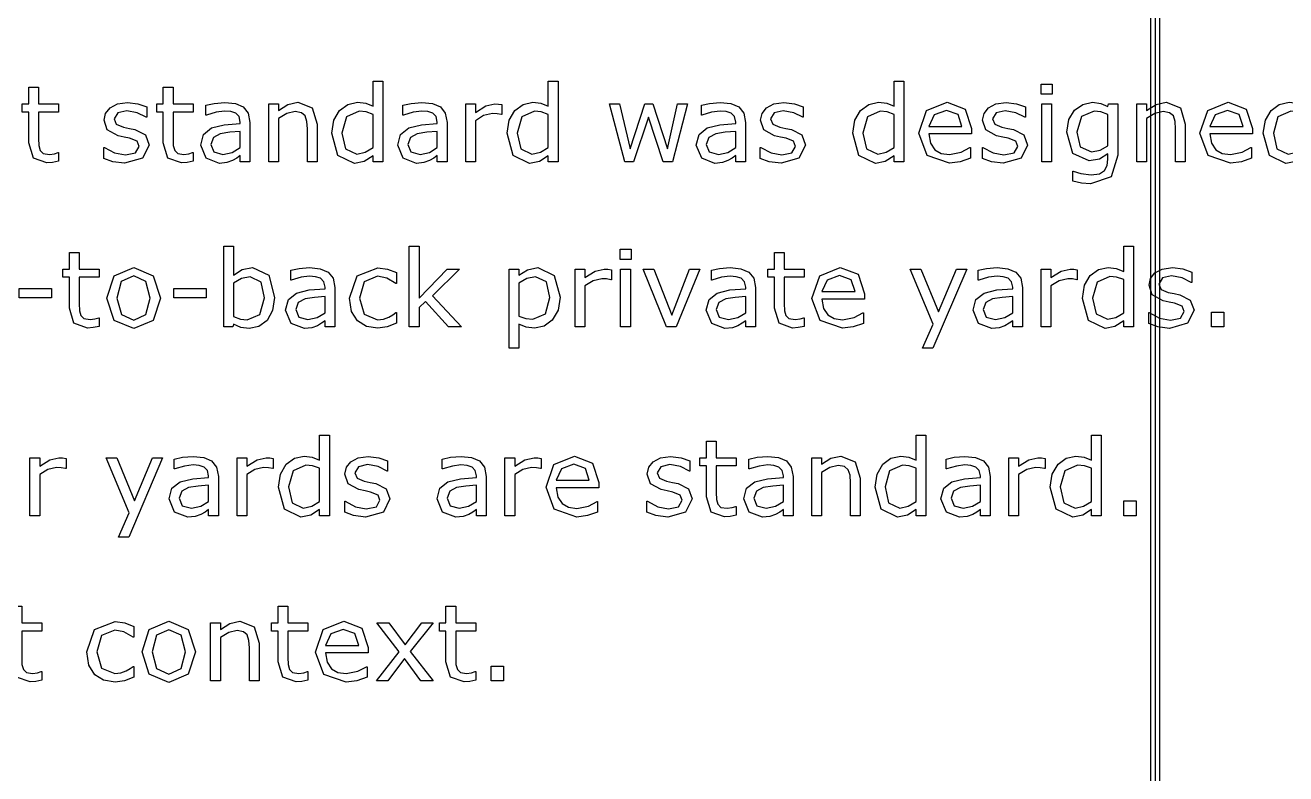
# Model space of a CAD drawing. Extents: x -17 to 192, y 167 to 459.
# Drawn here: x 60.91 to 89.18, y 255.09 to 271.88 of the extents above; entities that cross this region are included whole.
import ezdxf

# ---------------------------------------------------------------- set-up
doc = ezdxf.new("R2010")
doc.units = 0

msp = doc.modelspace()

# ---------------------------------------------------------------- linework, layer by layer
at = {"layer": 'Layer 1', "color": 7}
for points in [[(5.820826, 285.32699), (5.367594, 285.235512), (4.997523, 284.986025), (4.748036, 284.615954), (4.656557, 284.162722), (4.656557, 239.183612), (4.748036, 238.73038), (4.997523, 238.360309), (5.367594, 238.110822), (5.820826, 238.019344), (85.195726, 238.019344), (85.648958, 238.110822), (86.019029, 238.360309), (86.268516, 238.73038), (86.359994, 239.183612), (86.359994, 284.162722), (86.268516, 284.615954), (86.019029, 284.986025), (85.648958, 285.235512), (85.195726, 285.32699), (5.820826, 285.32699)], [(5.820826, 285.221054), (85.195726, 285.221054), (85.608442, 285.13814), (85.94476, 284.911756), (86.171144, 284.575438), (86.254058, 284.162722), (86.254058, 239.183612), (86.171144, 238.770896), (85.94476, 238.434578), (85.608442, 238.208194), (85.195726, 238.12528), (5.820826, 238.12528), (5.40811, 238.208194), (5.071792, 238.434578), (4.845408, 238.770896), (4.762494, 239.183612), (4.762494, 284.162722), (4.845408, 284.575438), (5.071792, 284.911756), (5.40811, 285.13814), (5.820826, 285.221054), (5.820826, 285.221054)], [(5.820826, 285.115118), (85.195726, 285.115118), (85.567927, 285.040769), (85.870492, 284.837488), (86.073773, 284.534923), (86.148122, 284.162722), (86.148122, 239.183612), (86.073773, 238.811411), (85.870492, 238.508846), (85.567927, 238.305565), (85.195726, 238.231216), (5.820826, 238.231216), (5.448625, 238.305565), (5.14606, 238.508846), (4.942779, 238.811411), (4.868431, 239.183612), (4.868431, 284.162722), (4.942779, 284.534923), (5.14606, 284.837488), (5.448625, 285.040769), (5.820826, 285.115118), (5.820826, 285.115118)], [(68.933431, 268.816908), (68.71484, 268.816908), (68.71484, 268.952946), (68.518342, 268.826211), (68.296262, 268.780864), (67.926518, 268.959923), (67.79048, 269.456402), (67.836988, 269.750571), (67.964888, 269.970326), (68.148596, 270.1052), (68.367189, 270.151708), (68.548571, 270.129615), (68.71484, 270.06334), (68.71484, 270.626095), (68.933431, 270.626095), (68.933431, 268.816908)], [(72.86342, 268.816908), (72.644829, 268.816908), (72.644829, 268.952946), (72.448329, 268.826211), (72.226251, 268.780864), (71.856504, 268.959923), (71.720466, 269.456402), (71.766977, 269.750571), (71.894874, 269.970326), (72.078585, 270.1052), (72.297175, 270.151708), (72.47856, 270.129615), (72.644829, 270.06334), (72.644829, 270.626095), (72.86342, 270.626095), (72.86342, 268.816908)], [(80.617588, 268.816908), (80.398998, 268.816908), (80.398998, 268.952946), (80.202497, 268.826211), (79.980417, 268.780864), (79.610673, 268.959923), (79.474635, 269.456402), (79.521143, 269.750571), (79.649042, 269.970326), (79.832753, 270.1052), (80.051343, 270.151708), (80.232728, 270.129615), (80.398998, 270.06334), (80.398998, 270.626095), (80.617588, 270.626095), (80.617588, 268.816908)], [(83.941798, 270.333093), (83.695302, 270.333093), (83.695302, 270.559822), (83.941798, 270.559822), (83.941798, 270.333093)], [(89.822828, 268.816908), (89.604237, 268.816908), (89.604237, 268.952946), (89.407737, 268.826211), (89.185659, 268.780864), (88.815915, 268.959923), (88.679877, 269.456402), (88.726385, 269.750571), (88.854284, 269.970326), (89.037992, 270.1052), (89.256583, 270.151708), (89.437968, 270.129615), (89.604237, 270.06334), (89.604237, 270.626095), (89.822828, 270.626095), (89.822828, 268.816908)], [(61.662955, 268.828536), (61.528078, 268.801792), (61.399017, 268.791341), (61.09671, 268.898312), (60.993229, 269.241312), (60.993229, 269.931969), (60.845562, 269.931969), (60.845562, 270.115677), (60.993229, 270.115677), (60.993229, 270.488911), (61.211819, 270.488911), (61.211819, 270.115677), (61.662955, 270.115677), (61.662955, 269.931969), (61.211819, 269.931969), (61.211819, 269.340145), (61.216476, 269.179688), (61.249033, 269.07272), (61.318796, 269.004119), (61.455995, 268.98319), (61.567617, 268.998298), (61.651331, 269.02504), (61.662947, 269.02504), (61.662955, 268.828536)], [(64.679045, 268.828536), (64.544171, 268.801792), (64.415107, 268.791341), (64.112803, 268.898312), (64.009319, 269.241312), (64.009319, 269.931969), (63.861655, 269.931969), (63.861655, 270.115677), (64.009319, 270.115677), (64.009319, 270.488911), (64.22791, 270.488911), (64.22791, 270.115677), (64.679045, 270.115677), (64.679045, 269.931969), (64.22791, 269.931969), (64.22791, 269.340145), (64.232566, 269.179688), (64.265123, 269.07272), (64.334886, 269.004119), (64.472088, 268.98319), (64.583708, 268.998298), (64.667424, 269.02504), (64.679039, 269.02504), (64.679045, 268.828536)], [(63.691899, 269.191304), (63.544232, 268.899461), (63.143095, 268.785515), (62.877994, 268.819234), (62.676845, 268.894809), (62.676845, 269.140144), (62.68846, 269.140144), (62.918676, 269.015732), (63.161685, 268.970387), (63.387253, 269.016896), (63.468644, 269.163398), (63.424458, 269.279669), (63.254702, 269.347109), (63.132618, 269.37153), (62.99658, 269.401761), (62.753571, 269.534312), (62.682644, 269.750576), (62.715201, 269.90173), (62.816357, 270.028465), (62.981464, 270.114508), (63.207032, 270.147062), (63.4419, 270.117995), (63.640726, 270.049394), (63.640726, 269.815688), (63.629111, 269.815688), (63.425636, 269.919171), (63.190765, 269.96219), (62.988452, 269.915682), (62.905899, 269.779644), (62.955898, 269.658721), (63.114026, 269.592446), (63.248902, 269.56454), (63.374476, 269.538955), (63.609344, 269.419197), (63.691899, 269.191304), (63.691899, 269.191304)], [(65.952221, 268.816908), (65.734794, 268.816908), (65.734794, 268.955272), (65.655729, 268.899461), (65.560387, 268.843649), (65.434813, 268.799467), (65.268544, 268.780867), (64.970888, 268.897138), (64.848801, 269.193632), (64.911589, 269.431989), (65.092974, 269.576166), (65.37784, 269.647093), (65.734794, 269.674996), (65.734794, 269.708717), (65.70805, 269.831965), (65.633636, 269.908702), (65.522017, 269.944749), (65.385979, 269.954062), (65.19413, 269.930805), (64.975539, 269.865694), (64.963924, 269.865694), (64.963924, 270.087772), (65.148796, 270.126141), (65.387153, 270.14707), (65.625511, 270.123813), (65.802245, 270.047073), (65.913867, 269.90871), (65.952234, 269.698258), (65.952221, 268.816908)], [(67.459106, 268.816908), (67.240515, 268.816908), (67.240515, 269.556396), (67.230038, 269.723827), (67.191668, 269.847075), (67.107954, 269.919166), (66.966103, 269.943587), (66.778905, 269.899404), (66.591707, 269.786621), (66.591707, 268.816908), (66.373114, 268.816908), (66.373114, 270.115664), (66.591707, 270.115664), (66.591707, 269.971487), (66.803321, 270.104038), (67.027727, 270.151708), (67.348637, 270.024973), (67.459095, 269.65988), (67.459106, 268.816908)], [(70.372876, 268.816908), (70.15545, 268.816908), (70.15545, 268.955272), (70.076384, 268.899461), (69.981042, 268.843649), (69.855468, 268.799467), (69.689199, 268.780867), (69.391543, 268.897138), (69.269457, 269.193632), (69.332245, 269.431989), (69.513627, 269.576166), (69.798493, 269.647093), (70.15545, 269.674996), (70.15545, 269.708717), (70.128706, 269.831965), (70.054292, 269.908702), (69.942672, 269.944749), (69.806634, 269.954062), (69.614785, 269.930805), (69.396194, 269.865694), (69.384579, 269.865694), (69.384579, 270.087772), (69.569451, 270.126141), (69.807809, 270.14707), (70.046166, 270.123813), (70.2229, 270.047073), (70.33452, 269.90871), (70.372889, 269.698258), (70.372876, 268.816908)], [(71.604195, 269.877306), (71.59258, 269.877306), (71.497235, 269.893578), (71.389102, 269.899399), (71.193766, 269.854052), (71.012381, 269.738943), (71.012381, 268.816908), (70.793791, 268.816908), (70.793791, 270.115664), (71.012381, 270.115664), (71.012381, 269.923815), (71.241439, 270.071481), (71.444914, 270.115664), (71.527466, 270.112171), (71.604206, 270.10172), (71.604195, 269.877306)], [(75.7644, 270.115664), (75.426052, 268.816908), (75.223738, 268.816908), (74.890038, 269.818008), (74.558661, 268.816908), (74.357512, 268.816908), (74.015673, 270.115664), (74.243567, 270.115664), (74.481924, 269.109913), (74.806322, 270.115664), (74.986542, 270.115664), (75.319081, 269.109913), (75.544648, 270.115664), (75.7644, 270.115664)], [(77.065482, 268.816908), (76.848056, 268.816908), (76.848056, 268.955272), (76.76899, 268.899461), (76.673648, 268.843649), (76.548074, 268.799467), (76.381805, 268.780867), (76.084149, 268.897138), (75.962062, 269.193632), (76.024851, 269.431989), (76.206235, 269.576166), (76.491101, 269.647093), (76.848056, 269.674996), (76.848056, 269.708717), (76.821312, 269.831965), (76.746898, 269.908702), (76.635278, 269.944749), (76.49924, 269.954062), (76.307391, 269.930805), (76.0888, 269.865694), (76.077185, 269.865694), (76.077185, 270.087772), (76.262057, 270.126141), (76.500415, 270.14707), (76.738772, 270.123813), (76.915506, 270.047073), (77.027125, 269.90871), (77.065495, 269.698258), (77.065482, 268.816908)], [(78.414236, 269.191304), (78.266572, 268.899461), (77.865433, 268.785515), (77.600334, 268.819234), (77.399182, 268.894809), (77.399182, 269.140144), (77.410797, 269.140144), (77.641016, 269.015732), (77.884022, 268.970387), (78.10959, 269.016896), (78.190981, 269.163398), (78.146798, 269.279669), (77.977042, 269.347109), (77.854955, 269.37153), (77.718917, 269.401761), (77.475908, 269.534312), (77.404984, 269.750576), (77.437539, 269.90173), (77.538697, 270.028465), (77.703802, 270.114508), (77.929369, 270.147062), (78.16424, 270.117995), (78.363063, 270.049394), (78.363063, 269.815688), (78.351448, 269.815688), (78.14797, 269.919171), (77.913103, 269.96219), (77.710789, 269.915682), (77.628237, 269.779644), (77.678232, 269.658721), (77.836363, 269.592446), (77.971237, 269.56454), (78.096811, 269.538955), (78.331681, 269.419197), (78.414234, 269.191304), (78.414236, 269.191304)], [(82.134935, 269.443613), (81.178017, 269.443613), (81.214061, 269.234325), (81.312894, 269.088984), (81.455906, 269.005267), (81.639617, 268.977364), (81.90588, 269.029686), (82.097729, 269.134331), (82.109344, 269.134331), (82.109344, 268.895973), (81.883777, 268.81807), (81.641932, 268.786677), (81.137311, 268.961085), (80.955929, 269.458728), (81.129173, 269.96451), (81.587285, 270.151708), (81.991909, 269.998229), (82.134924, 269.562209), (82.134935, 269.443613)], [(83.394159, 269.191304), (83.246493, 268.899461), (82.845356, 268.785515), (82.580257, 268.819234), (82.379105, 268.894809), (82.379105, 269.140144), (82.39072, 269.140144), (82.620937, 269.015732), (82.863945, 268.970387), (83.089513, 269.016896), (83.170904, 269.163398), (83.126721, 269.279669), (82.956962, 269.347109), (82.834878, 269.37153), (82.69884, 269.401761), (82.455831, 269.534312), (82.384905, 269.750576), (82.417462, 269.90173), (82.51862, 270.028465), (82.683725, 270.114508), (82.909292, 270.147062), (83.14416, 270.117995), (83.342986, 270.049394), (83.342986, 269.815688), (83.331371, 269.815688), (83.127896, 269.919171), (82.893026, 269.96219), (82.690715, 269.915682), (82.60816, 269.779644), (82.658158, 269.658721), (82.816289, 269.592446), (82.951163, 269.56454), (83.076736, 269.538955), (83.311607, 269.419197), (83.394159, 269.191304), (83.394159, 269.191304)], [(83.927847, 268.816908), (83.709256, 268.816908), (83.709256, 270.115664), (83.927847, 270.115664), (83.927847, 268.816908)], [(85.413801, 268.964574), (85.263808, 268.479721), (84.802212, 268.325077), (84.599898, 268.340185), (84.406885, 268.380881), (84.406885, 268.604122), (84.4185, 268.604122), (84.588257, 268.552963), (84.820801, 268.52157), (85.005673, 268.548311), (85.119619, 268.622725), (85.177756, 268.732022), (85.195192, 268.875037), (85.195192, 268.993634), (85.005668, 268.875037), (84.776613, 268.836667), (84.406866, 269.004098), (84.270828, 269.478487), (84.31734, 269.76684), (84.4464, 269.977292), (84.630108, 270.105192), (84.845212, 270.1517), (85.033574, 270.128443), (85.195192, 270.059842), (85.209135, 270.115653), (85.413774, 270.115653), (85.413801, 268.964574)], [(86.929986, 268.816908), (86.711395, 268.816908), (86.711395, 269.556396), (86.700918, 269.723827), (86.66255, 269.847075), (86.578834, 269.919166), (86.436983, 269.943587), (86.249785, 269.899404), (86.062587, 269.786621), (86.062587, 268.816908), (85.843997, 268.816908), (85.843997, 270.115664), (86.062587, 270.115664), (86.062587, 269.971487), (86.274201, 270.104038), (86.498607, 270.151708), (86.819517, 270.024973), (86.929975, 269.65988), (86.929986, 268.816908)], [(88.438029, 269.443613), (87.481115, 269.443613), (87.517159, 269.234325), (87.615988, 269.088984), (87.759003, 269.005267), (87.942711, 268.977364), (88.208974, 269.029686), (88.400824, 269.134331), (88.412439, 269.134331), (88.412439, 268.895973), (88.186874, 268.81807), (87.945026, 268.786677), (87.440408, 268.961085), (87.259024, 269.458728), (87.432267, 269.96451), (87.89038, 270.151708), (88.295006, 269.998229), (88.438019, 269.562209), (88.438029, 269.443613)], [(68.71484, 269.136657), (68.71484, 269.881958), (68.55671, 269.936605), (68.404395, 269.951712), (68.118367, 269.823813), (68.016048, 269.461046), (68.095113, 269.108743), (68.348583, 268.988982), (68.536945, 269.029678), (68.71484, 269.136649), (68.71484, 269.136657)], [(72.644829, 269.136657), (72.644829, 269.881958), (72.486699, 269.936605), (72.334383, 269.951712), (72.048353, 269.823813), (71.946034, 269.461046), (72.025099, 269.108743), (72.278572, 268.988982), (72.466932, 269.029678), (72.644829, 269.136649), (72.644829, 269.136657)], [(80.398998, 269.136657), (80.398998, 269.881958), (80.240867, 269.936605), (80.088552, 269.951712), (79.802522, 269.823813), (79.700202, 269.461046), (79.779267, 269.108743), (80.032741, 268.988982), (80.2211, 269.029678), (80.398998, 269.136649), (80.398998, 269.136657)], [(81.922157, 269.611043), (81.834953, 269.877306), (81.575667, 269.971487), (81.295452, 269.868006), (81.178017, 269.611043), (81.922157, 269.611043)], [(85.19521, 269.173862), (85.19521, 269.881958), (85.032428, 269.937769), (84.8836, 269.955205), (84.599898, 269.83428), (84.496415, 269.483141), (84.573154, 269.151767), (84.827789, 269.038983), (85.018477, 269.075027), (85.19521, 269.173857), (85.19521, 269.173862)], [(88.225254, 269.611043), (88.13805, 269.877306), (87.878762, 269.971487), (87.598547, 269.868006), (87.481115, 269.611043), (88.225254, 269.611043)], [(89.604237, 269.136657), (89.604237, 269.881958), (89.446106, 269.936605), (89.293791, 269.951712), (89.007761, 269.823813), (88.905444, 269.461046), (88.984507, 269.108743), (89.23798, 268.988982), (89.426342, 269.029678), (89.604237, 269.136649), (89.604237, 269.136657)], [(65.734794, 269.136657), (65.734794, 269.498262), (65.498763, 269.480826), (65.284821, 269.447108), (65.132506, 269.363391), (65.074369, 269.20875), (65.141808, 269.040155), (65.347609, 268.984344), (65.558061, 269.028527), (65.734794, 269.136662), (65.734794, 269.136657)], [(70.15545, 269.136657), (70.15545, 269.498262), (69.919418, 269.480826), (69.705476, 269.447108), (69.553161, 269.363391), (69.495024, 269.20875), (69.562461, 269.040155), (69.768264, 268.984344), (69.978716, 269.028527), (70.15545, 269.136662), (70.15545, 269.136657)], [(76.848056, 269.136657), (76.848056, 269.498262), (76.612024, 269.480826), (76.398082, 269.447108), (76.245767, 269.363391), (76.18763, 269.20875), (76.25507, 269.040155), (76.46087, 268.984344), (76.671322, 269.028527), (76.848056, 269.136662), (76.848056, 269.136657)], [(66.50684, 265.772021), (66.460329, 265.479016), (66.337081, 265.260426), (66.155698, 265.122062), (65.938269, 265.076715), (65.745259, 265.103456), (65.582477, 265.173222), (65.568525, 265.112746), (65.363886, 265.112746), (65.363886, 266.921935), (65.582477, 266.921935), (65.582477, 266.275464), (65.777813, 266.398712), (66.010358, 266.447546), (66.373125, 266.270813), (66.50684, 265.772007), (66.50684, 265.772021)], [(70.697276, 265.112746), (70.40892, 265.112746), (69.888023, 265.681316), (69.746172, 265.54644), (69.746172, 265.112746), (69.527581, 265.112746), (69.527581, 266.921935), (69.746172, 266.921935), (69.746172, 265.761543), (70.377528, 266.411502), (70.653091, 266.411502), (70.04964, 265.811539), (70.697276, 265.112746)], [(85.767268, 265.112746), (85.548674, 265.112746), (85.548674, 265.248784), (85.352177, 265.122049), (85.130096, 265.076702), (84.760352, 265.255761), (84.624314, 265.75224), (84.670822, 266.046409), (84.798722, 266.266164), (84.982432, 266.401038), (85.201023, 266.447546), (85.382408, 266.425453), (85.548674, 266.359178), (85.548674, 266.921933), (85.767268, 266.921933), (85.767268, 265.112746)], [(62.573364, 265.124374), (62.438487, 265.09763), (62.309426, 265.087179), (62.007119, 265.19415), (61.903638, 265.53715), (61.903638, 266.227807), (61.755971, 266.227807), (61.755971, 266.411515), (61.903638, 266.411515), (61.903638, 266.784749), (62.122228, 266.784749), (62.122228, 266.411515), (62.573364, 266.411515), (62.573364, 266.227807), (62.122228, 266.227807), (62.122228, 265.635983), (62.126885, 265.475526), (62.159439, 265.368558), (62.229205, 265.299957), (62.366404, 265.279028), (62.478026, 265.294136), (62.56174, 265.320878), (62.573356, 265.320878), (62.573364, 265.124374)], [(74.499363, 266.628923), (74.252867, 266.628923), (74.252867, 266.855652), (74.499363, 266.855652), (74.499363, 266.628923)], [(78.385169, 265.124374), (78.250293, 265.09763), (78.121232, 265.087179), (77.818924, 265.19415), (77.715443, 265.53715), (77.715443, 266.227807), (77.567777, 266.227807), (77.567777, 266.411515), (77.715443, 266.411515), (77.715443, 266.784749), (77.934034, 266.784749), (77.934034, 266.411515), (78.385169, 266.411515), (78.385169, 266.227807), (77.934034, 266.227807), (77.934034, 265.635983), (77.938691, 265.475526), (77.971245, 265.368558), (78.04101, 265.299957), (78.17821, 265.279028), (78.289832, 265.294136), (78.373546, 265.320878), (78.385161, 265.320878), (78.385169, 265.124374)], [(63.944208, 265.761543), (63.781426, 265.260412), (63.345409, 265.076702), (62.907064, 265.260412), (62.745446, 265.761543), (62.907064, 266.262674), (63.345409, 266.447546), (63.781426, 266.262674), (63.944208, 265.761543), (63.944208, 265.761543)], [(67.856755, 265.112746), (67.639326, 265.112746), (67.639326, 265.25111), (67.560261, 265.195299), (67.464919, 265.139487), (67.339345, 265.095305), (67.173076, 265.076705), (66.87542, 265.192976), (66.753336, 265.48947), (66.816121, 265.727827), (66.997506, 265.872004), (67.282372, 265.942931), (67.639326, 265.970834), (67.639326, 266.004555), (67.612585, 266.127803), (67.538171, 266.20454), (67.426549, 266.240587), (67.290511, 266.2499), (67.098662, 266.226643), (66.880071, 266.161532), (66.868456, 266.161532), (66.868456, 266.38361), (67.053328, 266.421979), (67.291683, 266.442908), (67.53004, 266.419651), (67.706774, 266.342911), (67.818396, 266.204548), (67.856766, 265.994096), (67.856755, 265.112746)], [(69.238064, 265.194137), (69.029938, 265.112746), (68.821811, 265.083679), (68.563687, 265.124374), (68.362537, 265.249946), (68.231151, 265.461562), (68.18464, 265.760379), (68.359048, 266.260348), (68.821811, 266.441733), (69.040402, 266.41034), (69.238064, 266.333601), (69.238064, 266.090592), (69.226449, 266.090592), (69.019487, 266.210353), (68.812522, 266.25221), (68.518356, 266.126636), (68.411385, 265.760379), (68.51603, 265.398773), (68.812522, 265.273202), (68.947398, 265.290638), (69.070646, 265.335985), (69.160176, 265.387145), (69.226449, 265.434818), (69.238064, 265.434818), (69.238064, 265.194137)], [(72.907602, 265.77782), (72.862256, 265.488303), (72.734359, 265.267387), (72.552974, 265.133675), (72.333219, 265.087166), (72.149511, 265.109259), (71.983242, 265.177857), (71.983242, 264.633705), (71.764652, 264.633705), (71.764652, 266.411502), (71.983242, 266.411502), (71.983242, 266.275464), (72.178578, 266.39755), (72.411123, 266.447546), (72.776216, 266.269651), (72.907602, 265.77782), (72.907602, 265.77782)], [(74.058695, 266.173136), (74.047053, 266.173136), (73.95171, 266.189408), (73.843578, 266.195229), (73.648242, 266.149882), (73.466857, 266.034773), (73.466857, 265.112746), (73.248266, 265.112746), (73.248266, 266.411502), (73.466857, 266.411502), (73.466857, 266.219653), (73.695912, 266.367319), (73.899389, 266.411502), (73.981942, 266.408009), (74.058681, 266.397558), (74.058695, 266.173136)], [(74.485411, 265.112746), (74.266821, 265.112746), (74.266821, 266.411502), (74.485411, 266.411502), (74.485411, 265.112746)], [(76.041128, 266.411502), (75.515579, 265.112746), (75.295827, 265.112746), (74.773765, 266.411502), (75.010961, 266.411502), (75.413262, 265.377845), (75.812073, 266.411502), (76.041128, 266.411502)], [(77.289888, 265.112746), (77.072459, 265.112746), (77.072459, 265.25111), (76.993394, 265.195299), (76.898051, 265.139487), (76.772477, 265.095305), (76.606208, 265.076705), (76.308552, 265.192976), (76.186468, 265.48947), (76.249254, 265.727827), (76.430639, 265.872004), (76.715505, 265.942931), (77.072459, 265.970834), (77.072459, 266.004555), (77.045718, 266.127803), (76.971304, 266.20454), (76.859681, 266.240587), (76.723643, 266.2499), (76.531794, 266.226643), (76.313204, 266.161532), (76.301589, 266.161532), (76.301589, 266.38361), (76.486461, 266.421979), (76.724818, 266.442908), (76.963176, 266.419651), (77.139907, 266.342911), (77.251529, 266.204548), (77.289899, 265.994096), (77.289888, 265.112746)], [(79.736246, 265.739451), (78.779329, 265.739451), (78.815373, 265.530163), (78.914205, 265.384822), (79.05722, 265.301105), (79.240928, 265.273202), (79.507192, 265.325524), (79.699041, 265.430169), (79.710656, 265.430169), (79.710656, 265.191811), (79.485088, 265.113908), (79.243243, 265.082515), (78.738623, 265.256923), (78.557241, 265.754566), (78.730484, 266.260348), (79.188597, 266.447546), (79.593223, 266.294067), (79.736236, 265.858047), (79.736246, 265.739451)], [(82.027964, 266.411502), (81.269873, 264.633705), (81.036166, 264.633705), (81.278011, 265.175532), (80.760601, 266.411502), (80.997797, 266.411502), (81.396608, 265.448772), (81.798909, 266.411502), (82.027964, 266.411502)], [(83.276724, 265.112746), (83.059295, 265.112746), (83.059295, 265.25111), (82.98023, 265.195299), (82.884887, 265.139487), (82.759313, 265.095305), (82.593047, 265.076705), (82.295391, 265.192976), (82.173304, 265.48947), (82.23609, 265.727827), (82.417475, 265.872004), (82.702341, 265.942931), (83.059295, 265.970834), (83.059295, 266.004555), (83.032554, 266.127803), (82.95814, 266.20454), (82.846517, 266.240587), (82.710479, 266.2499), (82.518633, 266.226643), (82.30004, 266.161532), (82.288424, 266.161532), (82.288424, 266.38361), (82.473297, 266.421979), (82.711654, 266.442908), (82.950012, 266.419651), (83.126745, 266.342911), (83.238365, 266.204548), (83.276735, 265.994096), (83.276724, 265.112746)], [(84.508043, 266.173144), (84.496428, 266.173144), (84.401085, 266.189416), (84.292953, 266.195237), (84.097617, 266.14989), (83.916232, 266.034781), (83.916232, 265.112746), (83.697641, 265.112746), (83.697641, 266.411502), (83.916232, 266.411502), (83.916232, 266.219653), (84.145289, 266.367319), (84.348764, 266.411502), (84.431317, 266.408009), (84.508056, 266.397558), (84.508043, 266.173144)], [(87.125322, 265.487142), (86.977655, 265.195299), (86.576519, 265.081353), (86.31142, 265.115072), (86.110268, 265.190647), (86.110268, 265.435982), (86.121883, 265.435982), (86.352102, 265.31157), (86.595108, 265.266225), (86.820676, 265.312734), (86.902067, 265.459236), (86.857884, 265.575507), (86.688125, 265.642947), (86.566041, 265.667368), (86.430003, 265.697599), (86.186994, 265.83015), (86.11607, 266.046414), (86.148624, 266.197568), (86.249782, 266.324303), (86.414887, 266.410346), (86.640455, 266.4429), (86.875323, 266.413833), (87.074149, 266.345232), (87.074149, 266.111526), (87.062534, 266.111526), (86.859059, 266.215009), (86.624191, 266.258028), (86.421878, 266.21152), (86.339325, 266.075482), (86.389321, 265.954559), (86.547451, 265.888284), (86.682325, 265.860378), (86.807899, 265.834793), (87.042769, 265.715035), (87.125322, 265.487142), (87.125322, 265.487142)], [(63.71864, 265.761543), (63.619808, 266.135939), (63.345409, 266.259187), (63.068681, 266.135939), (62.971013, 265.761543), (63.069843, 265.390635), (63.345409, 265.265061), (63.618646, 265.389473), (63.71864, 265.761543), (63.71864, 265.761543)], [(66.281272, 265.7662), (66.204532, 266.118503), (65.956872, 266.239425), (65.763861, 266.197568), (65.582477, 266.091761), (65.582477, 265.347622), (65.741769, 265.289485), (65.894087, 265.273213), (66.177788, 265.39181), (66.281272, 265.766205), (66.281272, 265.7662)], [(72.682035, 265.772), (72.601808, 266.123141), (72.355312, 266.239412), (72.165788, 266.198716), (71.983242, 266.091748), (71.983242, 265.355747), (72.142534, 265.298774), (72.294849, 265.283667), (72.579715, 265.406915), (72.682035, 265.772007), (72.682035, 265.772)], [(79.523469, 265.906881), (79.436265, 266.173144), (79.176979, 266.267325), (78.896764, 266.163844), (78.779329, 265.906881), (79.523469, 265.906881)], [(85.548674, 265.432495), (85.548674, 266.177796), (85.390546, 266.232443), (85.238229, 266.24755), (84.952201, 266.119651), (84.849882, 265.756884), (84.928947, 265.404581), (85.18242, 265.28482), (85.370779, 265.325516), (85.548674, 265.432487), (85.548674, 265.432495)], [(61.505988, 265.76503), (60.780451, 265.76503), (60.780451, 265.975482), (61.505988, 265.975482), (61.505988, 265.76503)], [(64.970888, 265.765036), (64.245351, 265.765036), (64.245351, 265.975488), (64.970888, 265.975488), (64.970888, 265.765036)], [(67.639326, 265.432495), (67.639326, 265.7941), (67.403294, 265.776664), (67.189355, 265.742946), (67.037038, 265.659229), (66.978903, 265.504588), (67.04634, 265.335993), (67.252141, 265.280182), (67.462593, 265.324365), (67.639326, 265.4325), (67.639326, 265.432495)], [(77.072459, 265.432495), (77.072459, 265.7941), (76.836427, 265.776664), (76.622488, 265.742946), (76.47017, 265.659229), (76.412036, 265.504588), (76.479473, 265.335993), (76.685274, 265.280182), (76.895726, 265.324365), (77.072459, 265.4325), (77.072459, 265.432495)], [(83.059295, 265.432495), (83.059295, 265.7941), (82.823263, 265.776664), (82.609324, 265.742946), (82.457009, 265.659229), (82.398872, 265.504588), (82.466309, 265.335993), (82.67211, 265.280182), (82.882561, 265.324365), (83.059295, 265.4325), (83.059295, 265.432495)], [(87.795048, 265.112746), (87.517159, 265.112746), (87.517159, 265.44412), (87.795048, 265.44412), (87.795048, 265.112746)], [(67.734669, 260.879418), (67.516078, 260.879418), (67.516078, 261.015456), (67.319578, 260.888721), (67.0975, 260.843374), (66.727756, 261.022433), (66.591718, 261.518912), (66.638226, 261.813081), (66.766126, 262.032836), (66.949834, 262.16771), (67.168424, 262.214218), (67.349809, 262.192125), (67.516078, 262.12585), (67.516078, 262.688605), (67.734669, 262.688605), (67.734669, 260.879418)], [(81.114068, 260.879418), (80.895477, 260.879418), (80.895477, 261.015456), (80.698977, 260.888721), (80.476899, 260.843374), (80.107155, 261.022433), (79.971117, 261.518912), (80.017625, 261.813081), (80.145524, 262.032836), (80.329232, 262.16771), (80.547826, 262.214218), (80.729208, 262.192125), (80.895477, 262.12585), (80.895477, 262.688605), (81.114068, 262.688605), (81.114068, 260.879418)], [(85.044056, 260.879418), (84.825466, 260.879418), (84.825466, 261.015456), (84.628965, 260.888721), (84.406885, 260.843374), (84.037141, 261.022433), (83.901103, 261.518912), (83.947611, 261.813081), (84.075511, 262.032836), (84.259221, 262.16771), (84.477812, 262.214218), (84.659197, 262.192125), (84.825466, 262.12585), (84.825466, 262.688605), (85.044056, 262.688605), (85.044056, 260.879418)], [(76.859681, 260.891046), (76.724808, 260.864302), (76.595744, 260.853851), (76.293439, 260.960822), (76.189956, 261.303822), (76.189956, 261.994479), (76.042292, 261.994479), (76.042292, 262.178187), (76.189956, 262.178187), (76.189956, 262.551421), (76.408546, 262.551421), (76.408546, 262.178187), (76.859681, 262.178187), (76.859681, 261.994479), (76.408546, 261.994479), (76.408546, 261.402655), (76.413203, 261.242198), (76.44576, 261.13523), (76.515522, 261.066629), (76.652725, 261.0457), (76.764344, 261.060808), (76.848061, 261.08755), (76.859676, 261.08755), (76.859681, 260.891046)], [(61.829224, 261.939816), (61.817609, 261.939816), (61.722266, 261.956088), (61.614134, 261.961909), (61.418797, 261.916562), (61.237413, 261.801453), (61.237413, 260.879418), (61.018822, 260.879418), (61.018822, 262.178174), (61.237413, 262.178174), (61.237413, 261.986325), (61.466467, 262.133991), (61.669945, 262.178174), (61.752497, 262.174681), (61.829237, 262.16423), (61.829224, 261.939816)], [(63.995368, 262.178174), (63.237274, 260.400377), (63.003568, 260.400377), (63.245415, 260.942204), (62.728004, 262.178174), (62.965198, 262.178174), (63.364012, 261.215444), (63.766313, 262.178174), (63.995368, 262.178174)], [(65.244128, 260.879418), (65.026699, 260.879418), (65.026699, 261.017782), (64.947634, 260.961971), (64.852291, 260.906159), (64.726717, 260.861977), (64.560448, 260.843377), (64.262792, 260.959648), (64.140706, 261.256142), (64.203494, 261.494499), (64.384879, 261.638676), (64.669745, 261.709603), (65.026699, 261.737506), (65.026699, 261.771227), (64.999955, 261.894475), (64.925541, 261.971212), (64.813921, 262.007259), (64.677883, 262.016572), (64.486034, 261.993315), (64.267444, 261.928204), (64.255828, 261.928204), (64.255828, 262.150282), (64.4407, 262.188651), (64.679058, 262.20958), (64.917415, 262.186323), (65.094149, 262.109583), (65.205771, 261.97122), (65.244141, 261.760768), (65.244128, 260.879418)], [(66.475444, 261.939816), (66.463829, 261.939816), (66.368487, 261.956088), (66.260354, 261.961909), (66.065015, 261.916562), (65.883633, 261.801453), (65.883633, 260.879418), (65.665042, 260.879418), (65.665042, 262.178174), (65.883633, 262.178174), (65.883633, 261.986325), (66.112688, 262.133991), (66.316163, 262.178174), (66.398715, 262.174681), (66.475455, 262.16423), (66.475444, 261.939816)], [(69.092723, 261.253814), (68.945059, 260.961971), (68.54392, 260.848025), (68.278821, 260.881744), (68.077672, 260.957319), (68.077672, 261.202654), (68.089287, 261.202654), (68.319506, 261.078242), (68.562515, 261.032897), (68.788082, 261.079406), (68.869471, 261.225908), (68.825288, 261.342179), (68.655531, 261.409619), (68.533445, 261.43404), (68.397407, 261.464271), (68.154401, 261.596822), (68.083474, 261.813086), (68.116031, 261.96424), (68.217186, 262.090975), (68.382291, 262.177018), (68.607859, 262.209572), (68.842729, 262.180505), (69.041553, 262.111904), (69.041553, 261.878198), (69.029938, 261.878198), (68.826463, 261.981681), (68.591592, 262.0247), (68.389279, 261.978192), (68.306726, 261.842154), (68.356725, 261.721231), (68.514853, 261.654956), (68.649729, 261.62705), (68.775303, 261.601465), (69.010171, 261.481707), (69.092723, 261.253814), (69.092723, 261.253814)], [(71.251892, 260.879418), (71.034463, 260.879418), (71.034463, 261.017782), (70.955398, 260.961971), (70.860055, 260.906159), (70.734482, 260.861977), (70.568213, 260.843377), (70.270557, 260.959648), (70.148473, 261.256142), (70.211258, 261.494499), (70.392643, 261.638676), (70.677509, 261.709603), (71.034463, 261.737506), (71.034463, 261.771227), (71.007722, 261.894475), (70.933308, 261.971212), (70.821686, 262.007259), (70.685648, 262.016572), (70.493799, 261.993315), (70.275208, 261.928204), (70.263593, 261.928204), (70.263593, 262.150282), (70.448465, 262.188651), (70.686822, 262.20958), (70.925177, 262.186323), (71.101911, 262.109583), (71.213533, 261.97122), (71.251903, 261.760768), (71.251892, 260.879418)], [(72.483211, 261.939816), (72.471596, 261.939816), (72.376254, 261.956088), (72.268121, 261.961909), (72.072785, 261.916562), (71.8914, 261.801453), (71.8914, 260.879418), (71.672809, 260.879418), (71.672809, 262.178174), (71.8914, 262.178174), (71.8914, 261.986325), (72.120455, 262.133991), (72.323932, 262.178174), (72.406485, 262.174681), (72.483225, 262.16423), (72.483211, 261.939816)], [(73.776154, 261.506123), (72.819237, 261.506123), (72.855281, 261.296835), (72.954111, 261.151494), (73.097126, 261.067777), (73.280836, 261.039874), (73.547097, 261.092196), (73.738946, 261.196841), (73.750561, 261.196841), (73.750561, 260.958483), (73.524994, 260.88058), (73.283146, 260.849187), (72.778528, 261.023595), (72.597143, 261.521238), (72.77039, 262.02702), (73.228499, 262.214218), (73.633126, 262.060739), (73.776141, 261.624719), (73.776154, 261.506123)], [(75.872535, 261.253814), (75.724869, 260.961971), (75.323732, 260.848025), (75.058631, 260.881744), (74.857481, 260.957319), (74.857481, 261.202654), (74.869096, 261.202654), (75.099315, 261.078242), (75.342324, 261.032897), (75.567892, 261.079406), (75.649283, 261.225908), (75.605098, 261.342179), (75.435341, 261.409619), (75.313257, 261.43404), (75.177219, 261.464271), (74.93421, 261.596822), (74.863284, 261.813086), (74.895841, 261.96424), (74.996996, 262.090975), (75.162104, 262.177018), (75.387671, 262.209572), (75.622539, 262.180505), (75.821365, 262.111904), (75.821365, 261.878198), (75.80975, 261.878198), (75.606275, 261.981681), (75.371405, 262.0247), (75.169091, 261.978192), (75.086539, 261.842154), (75.136537, 261.721231), (75.294665, 261.654956), (75.429541, 261.62705), (75.555115, 261.601465), (75.789983, 261.481707), (75.872538, 261.253814), (75.872535, 261.253814)], [(78.132857, 260.879418), (77.915431, 260.879418), (77.915431, 261.017782), (77.836366, 260.961971), (77.741023, 260.906159), (77.61545, 260.861977), (77.44918, 260.843377), (77.151524, 260.959648), (77.029438, 261.256142), (77.092226, 261.494499), (77.273611, 261.638676), (77.558477, 261.709603), (77.915431, 261.737506), (77.915431, 261.771227), (77.888687, 261.894475), (77.814273, 261.971212), (77.702653, 262.007259), (77.566615, 262.016572), (77.374766, 261.993315), (77.156176, 261.928204), (77.144561, 261.928204), (77.144561, 262.150282), (77.329433, 262.188651), (77.56779, 262.20958), (77.806148, 262.186323), (77.982881, 262.109583), (78.094501, 261.97122), (78.132871, 261.760768), (78.132857, 260.879418)], [(79.639742, 260.879418), (79.421149, 260.879418), (79.421149, 261.618906), (79.410672, 261.786337), (79.372302, 261.909585), (79.288588, 261.981676), (79.146737, 262.006097), (78.959539, 261.961914), (78.772341, 261.849131), (78.772341, 260.879418), (78.553748, 260.879418), (78.553748, 262.178174), (78.772341, 262.178174), (78.772341, 262.033997), (78.983955, 262.166548), (79.208361, 262.214218), (79.529271, 262.087483), (79.639729, 261.72239), (79.639742, 260.879418)], [(82.553513, 260.879418), (82.336084, 260.879418), (82.336084, 261.017782), (82.257021, 260.961971), (82.161676, 260.906159), (82.036105, 260.861977), (81.869836, 260.843377), (81.57218, 260.959648), (81.450093, 261.256142), (81.512881, 261.494499), (81.694264, 261.638676), (81.97913, 261.709603), (82.336084, 261.737506), (82.336084, 261.771227), (82.309342, 261.894475), (82.234928, 261.971212), (82.123309, 262.007259), (81.987271, 262.016572), (81.795422, 261.993315), (81.576831, 261.928204), (81.565216, 261.928204), (81.565216, 262.150282), (81.750088, 262.188651), (81.988446, 262.20958), (82.226803, 262.186323), (82.403537, 262.109583), (82.515156, 261.97122), (82.553526, 261.760768), (82.553513, 260.879418)], [(83.784832, 261.939816), (83.773217, 261.939816), (83.677872, 261.956088), (83.569739, 261.961909), (83.374403, 261.916562), (83.193018, 261.801453), (83.193018, 260.879418), (82.974427, 260.879418), (82.974427, 262.178174), (83.193018, 262.178174), (83.193018, 261.986325), (83.422075, 262.133991), (83.62555, 262.178174), (83.708103, 262.174681), (83.784842, 262.16423), (83.784832, 261.939816)], [(67.516078, 261.199167), (67.516078, 261.944468), (67.357948, 261.999115), (67.205632, 262.014222), (66.919602, 261.886323), (66.817285, 261.523556), (66.896348, 261.171253), (67.149821, 261.051492), (67.338183, 261.092188), (67.516078, 261.199159), (67.516078, 261.199167)], [(73.563377, 261.673553), (73.476173, 261.939816), (73.216887, 262.033997), (72.93667, 261.930516), (72.819237, 261.673553), (73.563377, 261.673553)], [(80.895477, 261.199167), (80.895477, 261.944468), (80.737346, 261.999115), (80.585031, 262.014222), (80.299004, 261.886323), (80.196684, 261.523556), (80.27575, 261.171253), (80.52922, 261.051492), (80.717582, 261.092188), (80.895477, 261.199159), (80.895477, 261.199167)], [(84.825466, 261.199167), (84.825466, 261.944468), (84.667335, 261.999115), (84.51502, 262.014222), (84.22899, 261.886323), (84.12667, 261.523556), (84.205736, 261.171253), (84.459209, 261.051492), (84.647568, 261.092188), (84.825466, 261.199159), (84.825466, 261.199167)], [(65.026699, 261.199167), (65.026699, 261.560772), (64.790667, 261.543336), (64.576725, 261.509618), (64.42441, 261.425901), (64.366273, 261.27126), (64.433713, 261.102665), (64.639513, 261.046854), (64.849965, 261.091037), (65.026699, 261.199172), (65.026699, 261.199167)], [(71.034463, 261.199167), (71.034463, 261.560772), (70.798431, 261.543336), (70.584492, 261.509618), (70.432175, 261.425901), (70.37404, 261.27126), (70.441477, 261.102665), (70.647278, 261.046854), (70.85773, 261.091037), (71.034463, 261.199172), (71.034463, 261.199167)], [(77.915431, 261.199167), (77.915431, 261.560772), (77.679399, 261.543336), (77.465457, 261.509618), (77.313142, 261.425901), (77.255005, 261.27126), (77.322445, 261.102665), (77.528246, 261.046854), (77.738698, 261.091037), (77.915431, 261.199172), (77.915431, 261.199167)], [(82.336084, 261.199167), (82.336084, 261.560772), (82.100052, 261.543336), (81.886113, 261.509618), (81.733798, 261.425901), (81.675661, 261.27126), (81.743098, 261.102665), (81.948901, 261.046854), (82.159353, 261.091037), (82.336084, 261.199172), (82.336084, 261.199167)], [(85.831217, 260.879418), (85.553326, 260.879418), (85.553326, 261.210792), (85.831217, 261.210792), (85.831217, 260.879418)], [(61.285072, 257.186871), (61.150195, 257.160127), (61.021134, 257.149676), (60.718827, 257.256647), (60.615346, 257.599647), (60.615346, 258.290304), (60.46768, 258.290304), (60.46768, 258.474012), (60.615346, 258.474012), (60.615346, 258.847246), (60.833937, 258.847246), (60.833937, 258.474012), (61.285072, 258.474012), (61.285072, 258.290304), (60.833937, 258.290304), (60.833937, 257.698479), (60.838593, 257.538023), (60.871148, 257.431055), (60.94091, 257.362454), (61.078112, 257.341525), (61.189732, 257.356633), (61.273449, 257.383374), (61.285064, 257.383374), (61.285072, 257.186871)], [(67.253305, 257.186871), (67.118429, 257.160127), (66.989368, 257.149676), (66.68706, 257.256647), (66.583579, 257.599647), (66.583579, 258.290304), (66.435913, 258.290304), (66.435913, 258.474012), (66.583579, 258.474012), (66.583579, 258.847246), (66.80217, 258.847246), (66.80217, 258.474012), (67.253305, 258.474012), (67.253305, 258.290304), (66.80217, 258.290304), (66.80217, 257.698479), (66.806827, 257.538023), (66.839381, 257.431055), (66.909143, 257.362454), (67.046346, 257.341525), (67.157965, 257.356633), (67.241682, 257.383374), (67.253297, 257.383374), (67.253305, 257.186871)], [(71.019348, 257.186871), (70.884474, 257.160127), (70.75541, 257.149676), (70.453106, 257.256647), (70.349622, 257.599647), (70.349622, 258.290304), (70.201958, 258.290304), (70.201958, 258.474012), (70.349622, 258.474012), (70.349622, 258.847246), (70.568213, 258.847246), (70.568213, 258.474012), (71.019348, 258.474012), (71.019348, 258.290304), (70.568213, 258.290304), (70.568213, 257.698479), (70.572869, 257.538023), (70.605426, 257.431055), (70.675189, 257.362454), (70.812391, 257.341525), (70.924011, 257.356633), (71.007727, 257.383374), (71.019342, 257.383374), (71.019348, 257.186871)], [(63.34657, 257.256634), (63.138444, 257.175243), (62.930318, 257.146176), (62.672193, 257.186871), (62.471044, 257.312442), (62.339657, 257.524058), (62.293146, 257.822876), (62.467554, 258.322845), (62.930318, 258.50423), (63.148908, 258.472837), (63.34657, 258.396098), (63.34657, 258.153089), (63.334955, 258.153089), (63.127993, 258.272849), (62.921028, 258.314707), (62.626862, 258.189133), (62.519891, 257.822876), (62.624537, 257.46127), (62.921028, 257.335699), (63.055905, 257.353135), (63.179153, 257.398482), (63.268682, 257.449642), (63.334955, 257.497314), (63.34657, 257.497314), (63.34657, 257.256634)], [(64.733694, 257.82404), (64.570912, 257.322909), (64.134893, 257.139199), (63.696548, 257.322909), (63.53493, 257.82404), (63.696548, 258.325171), (64.134893, 258.510043), (64.570912, 258.325171), (64.733694, 257.82404), (64.733694, 257.82404)], [(66.158024, 257.175256), (65.939431, 257.175256), (65.939431, 257.914744), (65.928953, 258.082175), (65.890584, 258.205423), (65.806869, 258.277514), (65.665019, 258.301935), (65.477821, 258.257752), (65.290623, 258.144969), (65.290623, 257.175256), (65.07203, 257.175256), (65.07203, 258.474012), (65.290623, 258.474012), (65.290623, 258.329835), (65.502237, 258.462386), (65.726643, 258.510056), (66.047553, 258.383321), (66.158011, 258.018228), (66.158024, 257.175256)], [(68.604382, 257.801947), (67.647465, 257.801947), (67.683509, 257.592659), (67.782341, 257.447319), (67.925354, 257.363602), (68.109064, 257.335699), (68.375327, 257.38802), (68.567177, 257.492666), (68.578792, 257.492666), (68.578792, 257.254308), (68.353224, 257.176404), (68.111379, 257.145012), (67.606759, 257.319419), (67.425377, 257.817063), (67.59862, 258.322845), (68.056732, 258.510043), (68.461357, 258.356564), (68.604372, 257.920544), (68.604382, 257.801947)], [(70.060105, 257.175256), (69.784541, 257.175256), (69.415959, 257.674061), (69.045053, 257.175256), (68.790418, 257.175256), (69.297362, 257.822889), (68.795067, 258.474012), (69.070633, 258.474012), (69.436887, 257.983345), (69.804308, 258.474012), (70.060105, 258.474012), (69.549671, 257.834517), (70.060105, 257.175256)], [(64.508127, 257.82404), (64.409294, 258.198436), (64.134893, 258.321684), (63.858165, 258.198436), (63.760497, 257.82404), (63.85933, 257.453132), (64.134893, 257.327558), (64.408133, 257.45197), (64.508127, 257.82404), (64.508127, 257.82404)], [(68.391605, 257.969378), (68.304401, 258.235641), (68.045115, 258.329822), (67.7649, 258.226341), (67.647465, 257.969378), (68.391605, 257.969378)], [(71.640239, 257.175256), (71.36235, 257.175256), (71.36235, 257.50663), (71.640239, 257.50663), (71.640239, 257.175256)]]:
    msp.add_lwpolyline(points, dxfattribs=at)

doc.saveas('drawing.dxf')
